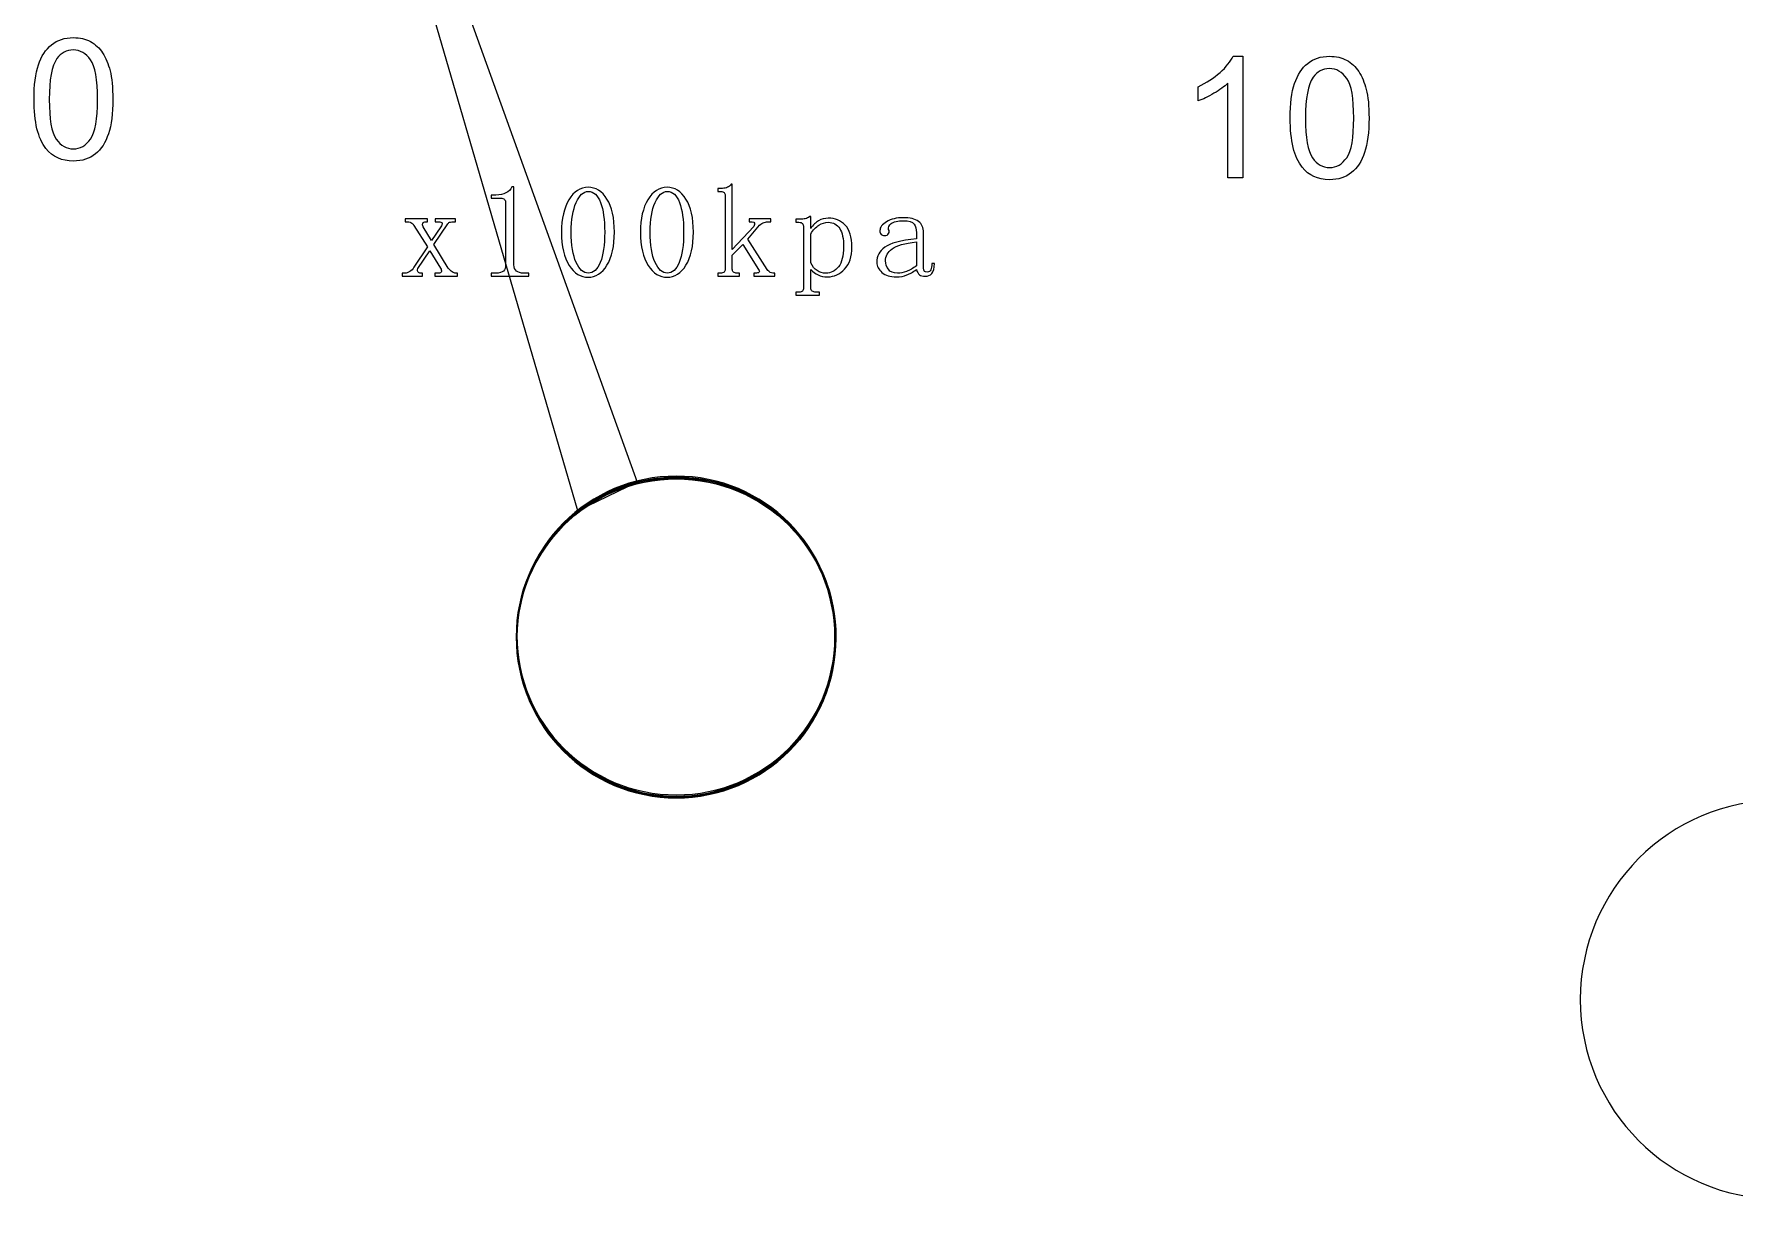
# Model space of a CAD drawing. Header units: millimetres. Extents: x 2768 to 3957, y 940 to 1781.
# Drawn here: x 3005.63 to 3048.24, y 1561.31 to 1590.51 of the extents above; entities that cross this region are included whole.
import ezdxf

# ---------------------------------------------------------------- set-up
doc = ezdxf.new("R2010")
doc.units = ezdxf.units.MM
doc.layers.add('layer 1', color=7, linetype='Continuous')

msp = doc.modelspace()

# ---------------------------------------------------------------- linework, layer by layer
at = {"layer": 'layer 1', "color": 22, "lineweight": 20}
for points in [[(3019.263, 1578.561), (3019.263, 1578.561), (3013.572, 1598.086), (3013.572, 1598.086)], [(3013.883, 1598.347), (3013.883, 1598.347), (3020.744, 1579.275), (3020.744, 1579.275)], [(3020.744, 1579.275), (3020.744, 1579.275), (3019.263, 1578.561), (3019.263, 1578.561)]]:
    msp.add_open_spline(points, degree=3, dxfattribs=at)
at = {"layer": 'layer 1', "color": 7}
for points, knots in [([(3006.067, 1590.242), (3006.213, 1590.36), (3006.396, 1590.42), (3006.616, 1590.42), (3006.616, 1590.42), (3006.779, 1590.42), (3006.921, 1590.387), (3007.044, 1590.321)], [0.1666667, 0.1666667, 0.1666667, 0.1666667, 0.25, 0.25, 0.25, 0.25, 0.3333333, 0.3333333, 0.3333333, 0.3333333]), ([(3007.047, 1589.865), (3006.93, 1590.03), (3006.786, 1590.111), (3006.612, 1590.111), (3006.612, 1590.111), (3006.441, 1590.111), (3006.305, 1590.039), (3006.202, 1589.894)], [0.625, 0.625, 0.625, 0.625, 0.75, 0.75, 0.75, 0.75, 0.875, 0.875, 0.875, 0.875]), ([(3007.047, 1587.879), (3007.163, 1588.044), (3007.222, 1588.375), (3007.222, 1588.871), (3007.222, 1588.871), (3007.222, 1589.37), (3007.163, 1589.701), (3007.047, 1589.865)], [0.375, 0.375, 0.375, 0.375, 0.5, 0.5, 0.5, 0.5, 0.625, 0.625, 0.625, 0.625]), ([(3007.536, 1589.587), (3007.582, 1589.41), (3007.604, 1589.172), (3007.604, 1588.871), (3007.604, 1588.871), (3007.604, 1588.515), (3007.567, 1588.229), (3007.495, 1588.01)], [0.5, 0.5, 0.5, 0.5, 0.5833333, 0.5833333, 0.5833333, 0.5833333, 0.6666667, 0.6666667, 0.6666667, 0.6666667]), ([(3038.535, 1589.398), (3038.419, 1589.562), (3038.274, 1589.644), (3038.101, 1589.644), (3038.101, 1589.644), (3037.929, 1589.644), (3037.793, 1589.571), (3037.691, 1589.426)], [0.625, 0.625, 0.625, 0.625, 0.75, 0.75, 0.75, 0.75, 0.875, 0.875, 0.875, 0.875]), ([(3038.535, 1587.411), (3038.652, 1587.577), (3038.71, 1587.907), (3038.71, 1588.403), (3038.71, 1588.403), (3038.71, 1588.902), (3038.652, 1589.234), (3038.535, 1589.398)], [0.375, 0.375, 0.375, 0.375, 0.5, 0.5, 0.5, 0.5, 0.625, 0.625, 0.625, 0.625]), ([(3039.024, 1589.12), (3039.07, 1588.942), (3039.093, 1588.704), (3039.093, 1588.403), (3039.093, 1588.403), (3039.093, 1588.048), (3039.056, 1587.761), (3038.983, 1587.543)], [0.5, 0.5, 0.5, 0.5, 0.5833333, 0.5833333, 0.5833333, 0.5833333, 0.6666667, 0.6666667, 0.6666667, 0.6666667]), ([(3006.185, 1587.878), (3006.302, 1587.713), (3006.445, 1587.631), (3006.616, 1587.631), (3006.616, 1587.631), (3006.787, 1587.631), (3006.93, 1587.714), (3007.047, 1587.879)], [0.125, 0.125, 0.125, 0.125, 0.25, 0.25, 0.25, 0.25, 0.375, 0.375, 0.375, 0.375]), ([(3007.167, 1587.504), (3007.021, 1587.384), (3006.838, 1587.325), (3006.616, 1587.325), (3006.616, 1587.325), (3006.324, 1587.325), (3006.094, 1587.43), (3005.928, 1587.639)], [0.75, 0.75, 0.75, 0.75, 0.8333333, 0.8333333, 0.8333333, 0.8333333, 0.9166667, 0.9166667, 0.9166667, 0.9166667]), ([(3037.674, 1587.41), (3037.79, 1587.246), (3037.933, 1587.163), (3038.104, 1587.163), (3038.104, 1587.163), (3038.276, 1587.163), (3038.419, 1587.246), (3038.535, 1587.411)], [0.125, 0.125, 0.125, 0.125, 0.25, 0.25, 0.25, 0.25, 0.375, 0.375, 0.375, 0.375]), ([(3038.655, 1587.036), (3038.51, 1586.917), (3038.326, 1586.858), (3038.104, 1586.858), (3038.104, 1586.858), (3037.812, 1586.858), (3037.583, 1586.962), (3037.416, 1587.172)], [0.75, 0.75, 0.75, 0.75, 0.8333333, 0.8333333, 0.8333333, 0.8333333, 0.9166667, 0.9166667, 0.9166667, 0.9166667])]:
    msp.add_open_spline(points, degree=3, knots=knots, dxfattribs=at)
at = {"layer": 'layer 1', "color": 7, "lineweight": 9}
for points, knots in [([(3006.067, 1590.242), (3006.213, 1590.36), (3006.396, 1590.42), (3006.616, 1590.42), (3006.616, 1590.42), (3006.779, 1590.42), (3006.921, 1590.387), (3007.044, 1590.321)], [0.1666667, 0.1666667, 0.1666667, 0.1666667, 0.25, 0.25, 0.25, 0.25, 0.3333333, 0.3333333, 0.3333333, 0.3333333]), ([(3007.047, 1589.865), (3006.93, 1590.03), (3006.786, 1590.111), (3006.612, 1590.111), (3006.612, 1590.111), (3006.441, 1590.111), (3006.305, 1590.039), (3006.202, 1589.894)], [0.625, 0.625, 0.625, 0.625, 0.75, 0.75, 0.75, 0.75, 0.875, 0.875, 0.875, 0.875]), ([(3007.047, 1587.879), (3007.163, 1588.044), (3007.222, 1588.375), (3007.222, 1588.871), (3007.222, 1588.871), (3007.222, 1589.37), (3007.163, 1589.701), (3007.047, 1589.865)], [0.375, 0.375, 0.375, 0.375, 0.5, 0.5, 0.5, 0.5, 0.625, 0.625, 0.625, 0.625]), ([(3007.536, 1589.587), (3007.582, 1589.41), (3007.604, 1589.172), (3007.604, 1588.871), (3007.604, 1588.871), (3007.604, 1588.515), (3007.567, 1588.229), (3007.495, 1588.01)], [0.5, 0.5, 0.5, 0.5, 0.5833333, 0.5833333, 0.5833333, 0.5833333, 0.6666667, 0.6666667, 0.6666667, 0.6666667]), ([(3038.535, 1589.398), (3038.419, 1589.562), (3038.274, 1589.644), (3038.101, 1589.644), (3038.101, 1589.644), (3037.929, 1589.644), (3037.793, 1589.571), (3037.691, 1589.426)], [0.625, 0.625, 0.625, 0.625, 0.75, 0.75, 0.75, 0.75, 0.875, 0.875, 0.875, 0.875]), ([(3038.535, 1587.411), (3038.652, 1587.577), (3038.71, 1587.907), (3038.71, 1588.403), (3038.71, 1588.403), (3038.71, 1588.902), (3038.652, 1589.234), (3038.535, 1589.398)], [0.375, 0.375, 0.375, 0.375, 0.5, 0.5, 0.5, 0.5, 0.625, 0.625, 0.625, 0.625]), ([(3039.024, 1589.12), (3039.07, 1588.942), (3039.093, 1588.704), (3039.093, 1588.403), (3039.093, 1588.403), (3039.093, 1588.048), (3039.056, 1587.761), (3038.983, 1587.543)], [0.5, 0.5, 0.5, 0.5, 0.5833333, 0.5833333, 0.5833333, 0.5833333, 0.6666667, 0.6666667, 0.6666667, 0.6666667]), ([(3006.185, 1587.878), (3006.302, 1587.713), (3006.445, 1587.631), (3006.616, 1587.631), (3006.616, 1587.631), (3006.787, 1587.631), (3006.93, 1587.714), (3007.047, 1587.879)], [0.125, 0.125, 0.125, 0.125, 0.25, 0.25, 0.25, 0.25, 0.375, 0.375, 0.375, 0.375]), ([(3007.167, 1587.504), (3007.021, 1587.384), (3006.838, 1587.325), (3006.616, 1587.325), (3006.616, 1587.325), (3006.324, 1587.325), (3006.094, 1587.43), (3005.928, 1587.639)], [0.75, 0.75, 0.75, 0.75, 0.8333333, 0.8333333, 0.8333333, 0.8333333, 0.9166667, 0.9166667, 0.9166667, 0.9166667]), ([(3037.674, 1587.41), (3037.79, 1587.246), (3037.933, 1587.163), (3038.104, 1587.163), (3038.104, 1587.163), (3038.276, 1587.163), (3038.419, 1587.246), (3038.535, 1587.411)], [0.125, 0.125, 0.125, 0.125, 0.25, 0.25, 0.25, 0.25, 0.375, 0.375, 0.375, 0.375]), ([(3038.655, 1587.036), (3038.51, 1586.917), (3038.326, 1586.858), (3038.104, 1586.858), (3038.104, 1586.858), (3037.812, 1586.858), (3037.583, 1586.962), (3037.416, 1587.172)], [0.75, 0.75, 0.75, 0.75, 0.8333333, 0.8333333, 0.8333333, 0.8333333, 0.9166667, 0.9166667, 0.9166667, 0.9166667]), ([(3017.658, 1586.68), (3017.658, 1586.68), (3017.658, 1584.722), (3017.658, 1584.722), (3017.658, 1584.722), (3017.658, 1584.653), (3017.679, 1584.602), (3017.722, 1584.568), (3017.722, 1584.568), (3017.765, 1584.533), (3017.825, 1584.516), (3017.903, 1584.516), (3017.903, 1584.516), (3017.903, 1584.516), (3018.031, 1584.516), (3018.031, 1584.516), (3018.031, 1584.516), (3018.031, 1584.516), (3018.031, 1584.438), (3018.031, 1584.438), (3018.031, 1584.438), (3018.031, 1584.438), (3017.091, 1584.438), (3017.091, 1584.438), (3017.091, 1584.438), (3017.091, 1584.438), (3017.091, 1584.516), (3017.091, 1584.516), (3017.091, 1584.516), (3017.091, 1584.516), (3017.207, 1584.516), (3017.207, 1584.516), (3017.207, 1584.516), (3017.293, 1584.516), (3017.355, 1584.533), (3017.394, 1584.568), (3017.394, 1584.568), (3017.432, 1584.602), (3017.451, 1584.653), (3017.451, 1584.722), (3017.451, 1584.722), (3017.451, 1584.722), (3017.451, 1586.281), (3017.451, 1586.281), (3017.451, 1586.281), (3017.451, 1586.315), (3017.44, 1586.343), (3017.419, 1586.364), (3017.419, 1586.364), (3017.398, 1586.386), (3017.366, 1586.397), (3017.323, 1586.397), (3017.323, 1586.397), (3017.323, 1586.397), (3017.091, 1586.397), (3017.091, 1586.397), (3017.091, 1586.397), (3017.091, 1586.397), (3017.091, 1586.474), (3017.091, 1586.474), (3017.091, 1586.474), (3017.091, 1586.474), (3017.207, 1586.474), (3017.207, 1586.474), (3017.207, 1586.474), (3017.31, 1586.474), (3017.394, 1586.491), (3017.458, 1586.526), (3017.458, 1586.526), (3017.522, 1586.56), (3017.572, 1586.612), (3017.606, 1586.68), (3017.606, 1586.68), (3017.606, 1586.68), (3017.658, 1586.68), (3017.658, 1586.68)], [0, 0, 0, 0, 0.052632, 0.052632, 0.052632, 0.052632, 0.105263, 0.105263, 0.105263, 0.105263, 0.157895, 0.157895, 0.157895, 0.157895, 0.210526, 0.210526, 0.210526, 0.210526, 0.263158, 0.263158, 0.263158, 0.263158, 0.315789, 0.315789, 0.315789, 0.315789, 0.368421, 0.368421, 0.368421, 0.368421, 0.421053, 0.421053, 0.421053, 0.421053, 0.473684, 0.473684, 0.473684, 0.473684, 0.526316, 0.526316, 0.526316, 0.526316, 0.578947, 0.578947, 0.578947, 0.578947, 0.631579, 0.631579, 0.631579, 0.631579, 0.684211, 0.684211, 0.684211, 0.684211, 0.736842, 0.736842, 0.736842, 0.736842, 0.789474, 0.789474, 0.789474, 0.789474, 0.842105, 0.842105, 0.842105, 0.842105, 0.894737, 0.894737, 0.894737, 0.894737, 0.947368, 0.947368, 0.947368, 0.947368, 1, 1, 1, 1]), ([(3019.521, 1584.412), (3019.332, 1584.412), (3019.173, 1584.511), (3019.044, 1584.709), (3019.044, 1584.709), (3018.915, 1584.907), (3018.851, 1585.185), (3018.851, 1585.547), (3018.851, 1585.547), (3018.851, 1585.881), (3018.913, 1586.152), (3019.038, 1586.358), (3019.038, 1586.358), (3019.162, 1586.564), (3019.323, 1586.668), (3019.521, 1586.668), (3019.521, 1586.668), (3019.709, 1586.668), (3019.867, 1586.569), (3019.991, 1586.371), (3019.991, 1586.371), (3020.116, 1586.173), (3020.178, 1585.899), (3020.178, 1585.547), (3020.178, 1585.547), (3020.178, 1585.194), (3020.116, 1584.917), (3019.991, 1584.715), (3019.991, 1584.715), (3019.867, 1584.514), (3019.709, 1584.412), (3019.521, 1584.412)], [0, 0, 0, 0, 0.125, 0.125, 0.125, 0.125, 0.25, 0.25, 0.25, 0.25, 0.375, 0.375, 0.375, 0.375, 0.5, 0.5, 0.5, 0.5, 0.625, 0.625, 0.625, 0.625, 0.75, 0.75, 0.75, 0.75, 0.875, 0.875, 0.875, 0.875, 1, 1, 1, 1]), ([(3019.521, 1586.564), (3019.4, 1586.564), (3019.299, 1586.472), (3019.218, 1586.287), (3019.218, 1586.287), (3019.136, 1586.102), (3019.095, 1585.856), (3019.095, 1585.547), (3019.095, 1585.547), (3019.095, 1585.22), (3019.136, 1584.967), (3019.218, 1584.786), (3019.218, 1584.786), (3019.299, 1584.606), (3019.4, 1584.516), (3019.521, 1584.516), (3019.521, 1584.516), (3019.649, 1584.516), (3019.751, 1584.606), (3019.824, 1584.786), (3019.824, 1584.786), (3019.897, 1584.967), (3019.933, 1585.22), (3019.933, 1585.547), (3019.933, 1585.547), (3019.933, 1585.856), (3019.898, 1586.102), (3019.83, 1586.287), (3019.83, 1586.287), (3019.761, 1586.472), (3019.658, 1586.564), (3019.521, 1586.564)], [0, 0, 0, 0, 0.125, 0.125, 0.125, 0.125, 0.25, 0.25, 0.25, 0.25, 0.375, 0.375, 0.375, 0.375, 0.5, 0.5, 0.5, 0.5, 0.625, 0.625, 0.625, 0.625, 0.75, 0.75, 0.75, 0.75, 0.875, 0.875, 0.875, 0.875, 1, 1, 1, 1]), ([(3021.5, 1584.412), (3021.311, 1584.412), (3021.152, 1584.511), (3021.023, 1584.709), (3021.023, 1584.709), (3020.894, 1584.907), (3020.83, 1585.185), (3020.83, 1585.547), (3020.83, 1585.547), (3020.83, 1585.881), (3020.892, 1586.152), (3021.017, 1586.358), (3021.017, 1586.358), (3021.141, 1586.564), (3021.302, 1586.668), (3021.5, 1586.668), (3021.5, 1586.668), (3021.688, 1586.668), (3021.846, 1586.569), (3021.97, 1586.371), (3021.97, 1586.371), (3022.095, 1586.173), (3022.157, 1585.899), (3022.157, 1585.547), (3022.157, 1585.547), (3022.157, 1585.194), (3022.095, 1584.917), (3021.97, 1584.715), (3021.97, 1584.715), (3021.846, 1584.514), (3021.688, 1584.412), (3021.5, 1584.412)], [0, 0, 0, 0, 0.125, 0.125, 0.125, 0.125, 0.25, 0.25, 0.25, 0.25, 0.375, 0.375, 0.375, 0.375, 0.5, 0.5, 0.5, 0.5, 0.625, 0.625, 0.625, 0.625, 0.75, 0.75, 0.75, 0.75, 0.875, 0.875, 0.875, 0.875, 1, 1, 1, 1]), ([(3021.5, 1586.564), (3021.379, 1586.564), (3021.278, 1586.472), (3021.197, 1586.287), (3021.197, 1586.287), (3021.115, 1586.102), (3021.074, 1585.856), (3021.074, 1585.547), (3021.074, 1585.547), (3021.074, 1585.22), (3021.115, 1584.967), (3021.197, 1584.786), (3021.197, 1584.786), (3021.278, 1584.606), (3021.379, 1584.516), (3021.5, 1584.516), (3021.5, 1584.516), (3021.629, 1584.516), (3021.73, 1584.606), (3021.803, 1584.786), (3021.803, 1584.786), (3021.876, 1584.967), (3021.912, 1585.22), (3021.912, 1585.547), (3021.912, 1585.547), (3021.912, 1585.856), (3021.878, 1586.102), (3021.809, 1586.287), (3021.809, 1586.287), (3021.74, 1586.472), (3021.637, 1586.564), (3021.5, 1586.564)], [0, 0, 0, 0, 0.125, 0.125, 0.125, 0.125, 0.25, 0.25, 0.25, 0.25, 0.375, 0.375, 0.375, 0.375, 0.5, 0.5, 0.5, 0.5, 0.625, 0.625, 0.625, 0.625, 0.75, 0.75, 0.75, 0.75, 0.875, 0.875, 0.875, 0.875, 1, 1, 1, 1]), ([(3023.52, 1585.364), (3023.52, 1585.364), (3024.007, 1584.606), (3024.007, 1584.606), (3024.007, 1584.606), (3024.033, 1584.571), (3024.056, 1584.548), (3024.078, 1584.535), (3024.078, 1584.535), (3024.099, 1584.522), (3024.123, 1584.516), (3024.149, 1584.516), (3024.149, 1584.516), (3024.149, 1584.516), (3024.2, 1584.516), (3024.2, 1584.516), (3024.2, 1584.516), (3024.2, 1584.516), (3024.2, 1584.438), (3024.2, 1584.438), (3024.2, 1584.438), (3024.2, 1584.438), (3023.673, 1584.438), (3023.673, 1584.438), (3023.673, 1584.438), (3023.673, 1584.438), (3023.673, 1584.516), (3023.673, 1584.516), (3023.673, 1584.516), (3023.673, 1584.516), (3023.711, 1584.516), (3023.711, 1584.516), (3023.711, 1584.516), (3023.754, 1584.516), (3023.784, 1584.522), (3023.801, 1584.535), (3023.801, 1584.535), (3023.818, 1584.548), (3023.814, 1584.571), (3023.788, 1584.605), (3023.788, 1584.605), (3023.788, 1584.605), (3023.399, 1585.235), (3023.399, 1585.235), (3023.399, 1585.235), (3023.399, 1585.235), (3023.131, 1584.967), (3023.131, 1584.967), (3023.131, 1584.967), (3023.131, 1584.967), (3023.131, 1584.619), (3023.131, 1584.619), (3023.131, 1584.619), (3023.131, 1584.585), (3023.142, 1584.559), (3023.163, 1584.542), (3023.163, 1584.542), (3023.185, 1584.525), (3023.212, 1584.516), (3023.247, 1584.516), (3023.247, 1584.516), (3023.247, 1584.516), (3023.311, 1584.516), (3023.311, 1584.516), (3023.311, 1584.516), (3023.311, 1584.516), (3023.311, 1584.438), (3023.311, 1584.438), (3023.311, 1584.438), (3023.311, 1584.438), (3022.77, 1584.438), (3022.77, 1584.438), (3022.77, 1584.438), (3022.77, 1584.438), (3022.77, 1584.516), (3022.77, 1584.516), (3022.77, 1584.516), (3022.77, 1584.516), (3022.835, 1584.516), (3022.835, 1584.516), (3022.835, 1584.516), (3022.878, 1584.516), (3022.908, 1584.525), (3022.925, 1584.542), (3022.925, 1584.542), (3022.942, 1584.559), (3022.951, 1584.585), (3022.951, 1584.619), (3022.951, 1584.619), (3022.951, 1584.619), (3022.951, 1586.461), (3022.951, 1586.461), (3022.951, 1586.461), (3022.951, 1586.496), (3022.942, 1586.521), (3022.927, 1586.538), (3022.927, 1586.538), (3022.911, 1586.555), (3022.883, 1586.564), (3022.842, 1586.564), (3022.842, 1586.564), (3022.842, 1586.564), (3022.77, 1586.564), (3022.77, 1586.564), (3022.77, 1586.564), (3022.77, 1586.564), (3022.77, 1586.642), (3022.77, 1586.642), (3022.77, 1586.642), (3022.77, 1586.642), (3022.883, 1586.642), (3022.883, 1586.642), (3022.883, 1586.642), (3022.932, 1586.642), (3022.975, 1586.651), (3023.013, 1586.668), (3023.013, 1586.668), (3023.05, 1586.685), (3023.082, 1586.71), (3023.106, 1586.745), (3023.106, 1586.745), (3023.106, 1586.745), (3023.131, 1586.745), (3023.131, 1586.745), (3023.131, 1586.745), (3023.131, 1586.745), (3023.131, 1585.108), (3023.131, 1585.108), (3023.131, 1585.108), (3023.131, 1585.108), (3023.672, 1585.688), (3023.672, 1585.688), (3023.672, 1585.688), (3023.69, 1585.723), (3023.696, 1585.751), (3023.691, 1585.772), (3023.691, 1585.772), (3023.687, 1585.793), (3023.668, 1585.804), (3023.634, 1585.804), (3023.634, 1585.804), (3023.634, 1585.804), (3023.556, 1585.804), (3023.556, 1585.804), (3023.556, 1585.804), (3023.556, 1585.804), (3023.556, 1585.881), (3023.556, 1585.881), (3023.556, 1585.881), (3023.556, 1585.881), (3024.098, 1585.881), (3024.098, 1585.881), (3024.098, 1585.881), (3024.098, 1585.881), (3024.098, 1585.804), (3024.098, 1585.804), (3024.098, 1585.804), (3024.098, 1585.804), (3024.031, 1585.804), (3024.031, 1585.804), (3024.031, 1585.804), (3024.005, 1585.804), (3023.971, 1585.798), (3023.932, 1585.786), (3023.932, 1585.786), (3023.891, 1585.775), (3023.854, 1585.753), (3023.818, 1585.722), (3023.818, 1585.722), (3023.818, 1585.722), (3023.52, 1585.364), (3023.52, 1585.364)], [0, 0, 0, 0, 0.023256, 0.023256, 0.023256, 0.023256, 0.046512, 0.046512, 0.046512, 0.046512, 0.069767, 0.069767, 0.069767, 0.069767, 0.093023, 0.093023, 0.093023, 0.093023, 0.116279, 0.116279, 0.116279, 0.116279, 0.139535, 0.139535, 0.139535, 0.139535, 0.162791, 0.162791, 0.162791, 0.162791, 0.186047, 0.186047, 0.186047, 0.186047, 0.209302, 0.209302, 0.209302, 0.209302, 0.232558, 0.232558, 0.232558, 0.232558, 0.255814, 0.255814, 0.255814, 0.255814, 0.27907, 0.27907, 0.27907, 0.27907, 0.302326, 0.302326, 0.302326, 0.302326, 0.325581, 0.325581, 0.325581, 0.325581, 0.348837, 0.348837, 0.348837, 0.348837, 0.372093, 0.372093, 0.372093, 0.372093, 0.395349, 0.395349, 0.395349, 0.395349, 0.418605, 0.418605, 0.418605, 0.418605, 0.44186, 0.44186, 0.44186, 0.44186, 0.465116, 0.465116, 0.465116, 0.465116, 0.488372, 0.488372, 0.488372, 0.488372, 0.511628, 0.511628, 0.511628, 0.511628, 0.534884, 0.534884, 0.534884, 0.534884, 0.55814, 0.55814, 0.55814, 0.55814, 0.581395, 0.581395, 0.581395, 0.581395, 0.604651, 0.604651, 0.604651, 0.604651, 0.627907, 0.627907, 0.627907, 0.627907, 0.651163, 0.651163, 0.651163, 0.651163, 0.674419, 0.674419, 0.674419, 0.674419, 0.697674, 0.697674, 0.697674, 0.697674, 0.72093, 0.72093, 0.72093, 0.72093, 0.744186, 0.744186, 0.744186, 0.744186, 0.767442, 0.767442, 0.767442, 0.767442, 0.790698, 0.790698, 0.790698, 0.790698, 0.813953, 0.813953, 0.813953, 0.813953, 0.837209, 0.837209, 0.837209, 0.837209, 0.860465, 0.860465, 0.860465, 0.860465, 0.883721, 0.883721, 0.883721, 0.883721, 0.906977, 0.906977, 0.906977, 0.906977, 0.930233, 0.930233, 0.930233, 0.930233, 0.953488, 0.953488, 0.953488, 0.953488, 0.976744, 0.976744, 0.976744, 0.976744, 1, 1, 1, 1]), ([(3015.595, 1585.333), (3015.595, 1585.333), (3015.824, 1585.675), (3015.824, 1585.675), (3015.824, 1585.675), (3015.851, 1585.709), (3015.862, 1585.74), (3015.857, 1585.765), (3015.857, 1585.765), (3015.853, 1585.791), (3015.82, 1585.804), (3015.76, 1585.804), (3015.76, 1585.804), (3015.76, 1585.804), (3015.682, 1585.804), (3015.682, 1585.804), (3015.682, 1585.804), (3015.682, 1585.804), (3015.682, 1585.881), (3015.682, 1585.881), (3015.682, 1585.881), (3015.682, 1585.881), (3016.194, 1585.881), (3016.194, 1585.881), (3016.194, 1585.881), (3016.194, 1585.881), (3016.194, 1585.804), (3016.194, 1585.804), (3016.194, 1585.804), (3016.194, 1585.804), (3016.129, 1585.804), (3016.129, 1585.804), (3016.129, 1585.804), (3016.112, 1585.804), (3016.09, 1585.802), (3016.065, 1585.797), (3016.065, 1585.797), (3016.039, 1585.793), (3016.018, 1585.778), (3016, 1585.752), (3016, 1585.752), (3016, 1585.752), (3015.654, 1585.236), (3015.654, 1585.236), (3015.654, 1585.236), (3015.654, 1585.236), (3016.013, 1584.644), (3016.013, 1584.644), (3016.013, 1584.644), (3016.039, 1584.602), (3016.072, 1584.57), (3016.11, 1584.548), (3016.11, 1584.548), (3016.149, 1584.527), (3016.177, 1584.516), (3016.194, 1584.516), (3016.194, 1584.516), (3016.194, 1584.516), (3016.245, 1584.516), (3016.245, 1584.516), (3016.245, 1584.516), (3016.245, 1584.516), (3016.245, 1584.438), (3016.245, 1584.438), (3016.245, 1584.438), (3016.245, 1584.438), (3015.678, 1584.438), (3015.678, 1584.438), (3015.678, 1584.438), (3015.678, 1584.438), (3015.678, 1584.516), (3015.678, 1584.516), (3015.678, 1584.516), (3015.678, 1584.516), (3015.756, 1584.516), (3015.756, 1584.516), (3015.756, 1584.516), (3015.808, 1584.516), (3015.835, 1584.528), (3015.84, 1584.554), (3015.84, 1584.554), (3015.844, 1584.58), (3015.837, 1584.61), (3015.82, 1584.644), (3015.82, 1584.644), (3015.82, 1584.644), (3015.548, 1585.079), (3015.548, 1585.079), (3015.548, 1585.079), (3015.548, 1585.079), (3015.249, 1584.632), (3015.249, 1584.632), (3015.249, 1584.632), (3015.24, 1584.589), (3015.242, 1584.559), (3015.255, 1584.542), (3015.255, 1584.542), (3015.268, 1584.525), (3015.291, 1584.516), (3015.325, 1584.516), (3015.325, 1584.516), (3015.325, 1584.516), (3015.365, 1584.516), (3015.365, 1584.516), (3015.365, 1584.516), (3015.365, 1584.516), (3015.365, 1584.438), (3015.365, 1584.438), (3015.365, 1584.438), (3015.365, 1584.438), (3014.854, 1584.438), (3014.854, 1584.438), (3014.854, 1584.438), (3014.854, 1584.438), (3014.854, 1584.516), (3014.854, 1584.516), (3014.854, 1584.516), (3014.854, 1584.516), (3014.931, 1584.516), (3014.931, 1584.516), (3014.931, 1584.516), (3014.965, 1584.516), (3015.004, 1584.528), (3015.047, 1584.554), (3015.047, 1584.554), (3015.09, 1584.58), (3015.124, 1584.619), (3015.15, 1584.67), (3015.15, 1584.67), (3015.15, 1584.67), (3015.488, 1585.174), (3015.488, 1585.174), (3015.488, 1585.174), (3015.488, 1585.174), (3015.15, 1585.714), (3015.15, 1585.714), (3015.15, 1585.714), (3015.141, 1585.731), (3015.124, 1585.75), (3015.098, 1585.772), (3015.098, 1585.772), (3015.073, 1585.793), (3015.038, 1585.804), (3014.995, 1585.804), (3014.995, 1585.804), (3014.995, 1585.804), (3014.931, 1585.804), (3014.931, 1585.804), (3014.931, 1585.804), (3014.931, 1585.804), (3014.931, 1585.881), (3014.931, 1585.881), (3014.931, 1585.881), (3014.931, 1585.881), (3015.49, 1585.881), (3015.49, 1585.881), (3015.49, 1585.881), (3015.49, 1585.881), (3015.49, 1585.804), (3015.49, 1585.804), (3015.49, 1585.804), (3015.49, 1585.804), (3015.451, 1585.804), (3015.451, 1585.804), (3015.451, 1585.804), (3015.409, 1585.804), (3015.383, 1585.791), (3015.374, 1585.765), (3015.374, 1585.765), (3015.365, 1585.74), (3015.369, 1585.709), (3015.387, 1585.675), (3015.387, 1585.675), (3015.387, 1585.675), (3015.595, 1585.333), (3015.595, 1585.333)], [0, 0, 0, 0, 0.022727, 0.022727, 0.022727, 0.022727, 0.045455, 0.045455, 0.045455, 0.045455, 0.068182, 0.068182, 0.068182, 0.068182, 0.090909, 0.090909, 0.090909, 0.090909, 0.113636, 0.113636, 0.113636, 0.113636, 0.136364, 0.136364, 0.136364, 0.136364, 0.159091, 0.159091, 0.159091, 0.159091, 0.181818, 0.181818, 0.181818, 0.181818, 0.204545, 0.204545, 0.204545, 0.204545, 0.227273, 0.227273, 0.227273, 0.227273, 0.25, 0.25, 0.25, 0.25, 0.272727, 0.272727, 0.272727, 0.272727, 0.295455, 0.295455, 0.295455, 0.295455, 0.318182, 0.318182, 0.318182, 0.318182, 0.340909, 0.340909, 0.340909, 0.340909, 0.363636, 0.363636, 0.363636, 0.363636, 0.386364, 0.386364, 0.386364, 0.386364, 0.409091, 0.409091, 0.409091, 0.409091, 0.431818, 0.431818, 0.431818, 0.431818, 0.454545, 0.454545, 0.454545, 0.454545, 0.477273, 0.477273, 0.477273, 0.477273, 0.5, 0.5, 0.5, 0.5, 0.522727, 0.522727, 0.522727, 0.522727, 0.545455, 0.545455, 0.545455, 0.545455, 0.568182, 0.568182, 0.568182, 0.568182, 0.590909, 0.590909, 0.590909, 0.590909, 0.613636, 0.613636, 0.613636, 0.613636, 0.636364, 0.636364, 0.636364, 0.636364, 0.659091, 0.659091, 0.659091, 0.659091, 0.681818, 0.681818, 0.681818, 0.681818, 0.704545, 0.704545, 0.704545, 0.704545, 0.727273, 0.727273, 0.727273, 0.727273, 0.75, 0.75, 0.75, 0.75, 0.772727, 0.772727, 0.772727, 0.772727, 0.795455, 0.795455, 0.795455, 0.795455, 0.818182, 0.818182, 0.818182, 0.818182, 0.840909, 0.840909, 0.840909, 0.840909, 0.863636, 0.863636, 0.863636, 0.863636, 0.886364, 0.886364, 0.886364, 0.886364, 0.909091, 0.909091, 0.909091, 0.909091, 0.931818, 0.931818, 0.931818, 0.931818, 0.954545, 0.954545, 0.954545, 0.954545, 0.977273, 0.977273, 0.977273, 0.977273, 1, 1, 1, 1]), ([(3025.226, 1584.039), (3025.226, 1584.039), (3025.316, 1584.039), (3025.316, 1584.039), (3025.316, 1584.039), (3025.316, 1584.039), (3025.316, 1583.962), (3025.316, 1583.962), (3025.316, 1583.962), (3025.316, 1583.962), (3024.724, 1583.962), (3024.724, 1583.962), (3024.724, 1583.962), (3024.724, 1583.962), (3024.724, 1584.039), (3024.724, 1584.039), (3024.724, 1584.039), (3024.724, 1584.039), (3024.801, 1584.039), (3024.801, 1584.039), (3024.801, 1584.039), (3024.844, 1584.039), (3024.874, 1584.048), (3024.891, 1584.065), (3024.891, 1584.065), (3024.908, 1584.082), (3024.917, 1584.112), (3024.917, 1584.155), (3024.917, 1584.155), (3024.917, 1584.155), (3024.917, 1585.675), (3024.917, 1585.675), (3024.917, 1585.675), (3024.917, 1585.709), (3024.908, 1585.737), (3024.891, 1585.758), (3024.891, 1585.758), (3024.874, 1585.78), (3024.844, 1585.791), (3024.801, 1585.791), (3024.801, 1585.791), (3024.801, 1585.791), (3024.724, 1585.791), (3024.724, 1585.791), (3024.724, 1585.791), (3024.724, 1585.791), (3024.724, 1585.868), (3024.724, 1585.868), (3024.724, 1585.868), (3024.724, 1585.868), (3024.84, 1585.868), (3024.84, 1585.868), (3024.84, 1585.868), (3024.883, 1585.868), (3024.923, 1585.873), (3024.962, 1585.881), (3024.962, 1585.881), (3025.001, 1585.89), (3025.038, 1585.907), (3025.072, 1585.933), (3025.072, 1585.933), (3025.072, 1585.933), (3025.098, 1585.933), (3025.098, 1585.933), (3025.098, 1585.933), (3025.098, 1585.933), (3025.098, 1585.636), (3025.098, 1585.636), (3025.098, 1585.636), (3025.157, 1585.722), (3025.224, 1585.787), (3025.297, 1585.83), (3025.297, 1585.83), (3025.37, 1585.873), (3025.45, 1585.894), (3025.536, 1585.894), (3025.536, 1585.894), (3025.707, 1585.894), (3025.849, 1585.836), (3025.961, 1585.72), (3025.961, 1585.72), (3026.072, 1585.604), (3026.128, 1585.422), (3026.128, 1585.172), (3026.128, 1585.172), (3026.128, 1584.932), (3026.068, 1584.747), (3025.948, 1584.619), (3025.948, 1584.619), (3025.828, 1584.489), (3025.686, 1584.425), (3025.523, 1584.425), (3025.523, 1584.425), (3025.429, 1584.425), (3025.349, 1584.44), (3025.284, 1584.47), (3025.284, 1584.47), (3025.22, 1584.5), (3025.157, 1584.546), (3025.098, 1584.605), (3025.098, 1584.605), (3025.098, 1584.605), (3025.098, 1584.155), (3025.098, 1584.155), (3025.098, 1584.155), (3025.098, 1584.112), (3025.11, 1584.082), (3025.136, 1584.065), (3025.136, 1584.065), (3025.162, 1584.048), (3025.192, 1584.039), (3025.226, 1584.039)], [0, 0, 0, 0, 0.035714, 0.035714, 0.035714, 0.035714, 0.071429, 0.071429, 0.071429, 0.071429, 0.107143, 0.107143, 0.107143, 0.107143, 0.142857, 0.142857, 0.142857, 0.142857, 0.178571, 0.178571, 0.178571, 0.178571, 0.214286, 0.214286, 0.214286, 0.214286, 0.25, 0.25, 0.25, 0.25, 0.285714, 0.285714, 0.285714, 0.285714, 0.321429, 0.321429, 0.321429, 0.321429, 0.357143, 0.357143, 0.357143, 0.357143, 0.392857, 0.392857, 0.392857, 0.392857, 0.428571, 0.428571, 0.428571, 0.428571, 0.464286, 0.464286, 0.464286, 0.464286, 0.5, 0.5, 0.5, 0.5, 0.535714, 0.535714, 0.535714, 0.535714, 0.571429, 0.571429, 0.571429, 0.571429, 0.607143, 0.607143, 0.607143, 0.607143, 0.642857, 0.642857, 0.642857, 0.642857, 0.678571, 0.678571, 0.678571, 0.678571, 0.714286, 0.714286, 0.714286, 0.714286, 0.75, 0.75, 0.75, 0.75, 0.785714, 0.785714, 0.785714, 0.785714, 0.821429, 0.821429, 0.821429, 0.821429, 0.857143, 0.857143, 0.857143, 0.857143, 0.892857, 0.892857, 0.892857, 0.892857, 0.928571, 0.928571, 0.928571, 0.928571, 0.964286, 0.964286, 0.964286, 0.964286, 1, 1, 1, 1]), ([(3025.098, 1584.773), (3025.14, 1584.687), (3025.194, 1584.622), (3025.259, 1584.58), (3025.259, 1584.58), (3025.323, 1584.537), (3025.398, 1584.515), (3025.484, 1584.515), (3025.484, 1584.515), (3025.604, 1584.515), (3025.707, 1584.569), (3025.794, 1584.676), (3025.794, 1584.676), (3025.879, 1584.784), (3025.922, 1584.949), (3025.922, 1585.172), (3025.922, 1585.172), (3025.922, 1585.378), (3025.89, 1585.533), (3025.825, 1585.636), (3025.825, 1585.636), (3025.761, 1585.739), (3025.664, 1585.791), (3025.536, 1585.791), (3025.536, 1585.791), (3025.458, 1585.791), (3025.381, 1585.767), (3025.304, 1585.72), (3025.304, 1585.72), (3025.226, 1585.673), (3025.157, 1585.597), (3025.098, 1585.494), (3025.098, 1585.494), (3025.098, 1585.494), (3025.098, 1584.773), (3025.098, 1584.773)], [0, 0, 0, 0, 0.111111, 0.111111, 0.111111, 0.111111, 0.222222, 0.222222, 0.222222, 0.222222, 0.333333, 0.333333, 0.333333, 0.333333, 0.444444, 0.444444, 0.444444, 0.444444, 0.555556, 0.555556, 0.555556, 0.555556, 0.666667, 0.666667, 0.666667, 0.666667, 0.777778, 0.777778, 0.777778, 0.777778, 0.888889, 0.888889, 0.888889, 0.888889, 1, 1, 1, 1]), ([(3027.244, 1584.425), (3027.089, 1584.425), (3026.97, 1584.461), (3026.883, 1584.535), (3026.883, 1584.535), (3026.797, 1584.608), (3026.755, 1584.692), (3026.755, 1584.786), (3026.755, 1584.786), (3026.755, 1584.941), (3026.821, 1585.067), (3026.954, 1585.166), (3026.954, 1585.166), (3027.088, 1585.265), (3027.352, 1585.336), (3027.747, 1585.379), (3027.747, 1585.379), (3027.747, 1585.379), (3027.747, 1585.533), (3027.747, 1585.533), (3027.747, 1585.533), (3027.747, 1585.619), (3027.728, 1585.69), (3027.689, 1585.746), (3027.689, 1585.746), (3027.65, 1585.802), (3027.562, 1585.83), (3027.425, 1585.83), (3027.425, 1585.83), (3027.278, 1585.83), (3027.176, 1585.806), (3027.115, 1585.759), (3027.115, 1585.759), (3027.055, 1585.712), (3027.034, 1585.663), (3027.051, 1585.611), (3027.051, 1585.611), (3027.068, 1585.577), (3027.068, 1585.542), (3027.051, 1585.508), (3027.051, 1585.508), (3027.034, 1585.474), (3026.999, 1585.457), (3026.948, 1585.457), (3026.948, 1585.457), (3026.913, 1585.457), (3026.886, 1585.467), (3026.864, 1585.489), (3026.864, 1585.489), (3026.843, 1585.51), (3026.832, 1585.542), (3026.832, 1585.585), (3026.832, 1585.585), (3026.832, 1585.663), (3026.888, 1585.736), (3027, 1585.804), (3027, 1585.804), (3027.111, 1585.873), (3027.249, 1585.907), (3027.412, 1585.907), (3027.412, 1585.907), (3027.584, 1585.907), (3027.712, 1585.875), (3027.799, 1585.811), (3027.799, 1585.811), (3027.884, 1585.746), (3027.927, 1585.654), (3027.927, 1585.533), (3027.927, 1585.533), (3027.927, 1585.533), (3027.927, 1584.684), (3027.927, 1584.684), (3027.927, 1584.684), (3027.927, 1584.615), (3027.934, 1584.574), (3027.946, 1584.561), (3027.946, 1584.561), (3027.96, 1584.548), (3027.983, 1584.542), (3028.017, 1584.542), (3028.017, 1584.542), (3028.06, 1584.542), (3028.09, 1584.561), (3028.107, 1584.599), (3028.107, 1584.599), (3028.125, 1584.638), (3028.133, 1584.692), (3028.133, 1584.76), (3028.133, 1584.76), (3028.133, 1584.76), (3028.198, 1584.76), (3028.198, 1584.76), (3028.198, 1584.76), (3028.198, 1584.64), (3028.176, 1584.557), (3028.133, 1584.509), (3028.133, 1584.509), (3028.09, 1584.462), (3028.034, 1584.438), (3027.966, 1584.438), (3027.966, 1584.438), (3027.906, 1584.438), (3027.858, 1584.451), (3027.824, 1584.477), (3027.824, 1584.477), (3027.79, 1584.503), (3027.764, 1584.546), (3027.747, 1584.605), (3027.747, 1584.605), (3027.661, 1584.546), (3027.581, 1584.5), (3027.508, 1584.47), (3027.508, 1584.47), (3027.435, 1584.44), (3027.347, 1584.425), (3027.244, 1584.425)], [0, 0, 0, 0, 0.034483, 0.034483, 0.034483, 0.034483, 0.068966, 0.068966, 0.068966, 0.068966, 0.103448, 0.103448, 0.103448, 0.103448, 0.137931, 0.137931, 0.137931, 0.137931, 0.172414, 0.172414, 0.172414, 0.172414, 0.206897, 0.206897, 0.206897, 0.206897, 0.241379, 0.241379, 0.241379, 0.241379, 0.275862, 0.275862, 0.275862, 0.275862, 0.310345, 0.310345, 0.310345, 0.310345, 0.344828, 0.344828, 0.344828, 0.344828, 0.37931, 0.37931, 0.37931, 0.37931, 0.413793, 0.413793, 0.413793, 0.413793, 0.448276, 0.448276, 0.448276, 0.448276, 0.482759, 0.482759, 0.482759, 0.482759, 0.517241, 0.517241, 0.517241, 0.517241, 0.551724, 0.551724, 0.551724, 0.551724, 0.586207, 0.586207, 0.586207, 0.586207, 0.62069, 0.62069, 0.62069, 0.62069, 0.655172, 0.655172, 0.655172, 0.655172, 0.689655, 0.689655, 0.689655, 0.689655, 0.724138, 0.724138, 0.724138, 0.724138, 0.758621, 0.758621, 0.758621, 0.758621, 0.793103, 0.793103, 0.793103, 0.793103, 0.827586, 0.827586, 0.827586, 0.827586, 0.862069, 0.862069, 0.862069, 0.862069, 0.896552, 0.896552, 0.896552, 0.896552, 0.931034, 0.931034, 0.931034, 0.931034, 0.965517, 0.965517, 0.965517, 0.965517, 1, 1, 1, 1]), ([(3026.973, 1584.825), (3026.973, 1584.747), (3026.997, 1584.676), (3027.044, 1584.612), (3027.044, 1584.612), (3027.092, 1584.548), (3027.167, 1584.515), (3027.27, 1584.515), (3027.27, 1584.515), (3027.347, 1584.515), (3027.425, 1584.53), (3027.502, 1584.56), (3027.502, 1584.56), (3027.579, 1584.591), (3027.661, 1584.636), (3027.747, 1584.696), (3027.747, 1584.696), (3027.747, 1584.696), (3027.747, 1585.301), (3027.747, 1585.301), (3027.747, 1585.301), (3027.454, 1585.267), (3027.253, 1585.209), (3027.141, 1585.128), (3027.141, 1585.128), (3027.029, 1585.046), (3026.973, 1584.945), (3026.973, 1584.825)], [0, 0, 0, 0, 0.142857, 0.142857, 0.142857, 0.142857, 0.285714, 0.285714, 0.285714, 0.285714, 0.428571, 0.428571, 0.428571, 0.428571, 0.571429, 0.571429, 0.571429, 0.571429, 0.714286, 0.714286, 0.714286, 0.714286, 0.857143, 0.857143, 0.857143, 0.857143, 1, 1, 1, 1]), ([(3025.704, 1575.397), (3025.704, 1577.604), (3023.916, 1579.393), (3021.709, 1579.393), (3021.709, 1579.393), (3019.502, 1579.393), (3017.714, 1577.604), (3017.714, 1575.398), (3017.714, 1575.398), (3017.714, 1573.191), (3019.502, 1571.402), (3021.709, 1571.402)], [0, 0, 0, 0, 0.25, 0.25, 0.25, 0.25, 0.5, 0.5, 0.5, 0.5, 0.75, 0.75, 0.75, 0.75]), ([(3025.724, 1575.398), (3025.724, 1577.604), (3023.936, 1579.393), (3021.729, 1579.393), (3021.729, 1579.393), (3019.523, 1579.393), (3017.734, 1577.604), (3017.734, 1575.398)], [0, 0, 0, 0, 0.25, 0.25, 0.25, 0.25, 0.5, 0.5, 0.5, 0.5])]:
    msp.add_open_spline(points, degree=3, knots=knots, dxfattribs=at)
at = {"layer": 'layer 1', "color": 7}
for points in [[(3005.739, 1589.736), (3005.812, 1589.955), (3005.922, 1590.123), (3006.067, 1590.242)], [(3007.044, 1590.321), (3007.167, 1590.256), (3007.268, 1590.161), (3007.348, 1590.038)], [(3007.348, 1590.038), (3007.428, 1589.915), (3007.491, 1589.764), (3007.536, 1589.587)], [(3035.358, 1589.546), (3035.513, 1589.686), (3035.624, 1589.821), (3035.689, 1589.952)], [(3035.689, 1589.952), (3035.689, 1589.952), (3035.928, 1589.952), (3035.928, 1589.952)], [(3035.928, 1589.952), (3035.928, 1589.952), (3035.928, 1586.909), (3035.928, 1586.909)], [(3005.628, 1588.871), (3005.628, 1589.229), (3005.665, 1589.518), (3005.739, 1589.736)], [(3006.202, 1589.894), (3006.075, 1589.71), (3006.01, 1589.368), (3006.01, 1588.871)], [(3034.812, 1589.191), (3035.02, 1589.289), (3035.202, 1589.407), (3035.358, 1589.546)], [(3037.227, 1589.268), (3037.3, 1589.487), (3037.411, 1589.656), (3037.556, 1589.774)], [(3038.836, 1589.57), (3038.916, 1589.447), (3038.979, 1589.297), (3039.024, 1589.12)], [(3034.812, 1588.832), (3034.812, 1588.832), (3034.812, 1589.191), (3034.812, 1589.191)], [(3035.556, 1589.28), (3035.467, 1589.194), (3035.349, 1589.109), (3035.204, 1589.024)], [(3035.556, 1586.909), (3035.556, 1586.909), (3035.556, 1589.28), (3035.556, 1589.28)], [(3037.116, 1588.403), (3037.116, 1588.762), (3037.153, 1589.05), (3037.227, 1589.268)], [(3037.691, 1589.426), (3037.563, 1589.242), (3037.499, 1588.901), (3037.499, 1588.403)], [(3005.928, 1587.639), (3005.728, 1587.891), (3005.628, 1588.302), (3005.628, 1588.871)], [(3006.01, 1588.871), (3006.01, 1588.374), (3006.069, 1588.043), (3006.185, 1587.878)], [(3035.204, 1589.024), (3035.058, 1588.938), (3034.927, 1588.874), (3034.812, 1588.832)], [(3037.416, 1587.172), (3037.217, 1587.423), (3037.116, 1587.835), (3037.116, 1588.403)], [(3037.499, 1588.403), (3037.499, 1587.906), (3037.557, 1587.575), (3037.674, 1587.41)], [(3007.495, 1588.01), (3007.421, 1587.792), (3007.312, 1587.623), (3007.167, 1587.504)], [(3038.983, 1587.543), (3038.91, 1587.324), (3038.8, 1587.155), (3038.655, 1587.036)], [(3035.928, 1586.909), (3035.928, 1586.909), (3035.556, 1586.909), (3035.556, 1586.909)]]:
    msp.add_open_spline(points, degree=3, dxfattribs=at)
at = {"layer": 'layer 1', "color": 7, "lineweight": 9}
for points in [[(3005.739, 1589.736), (3005.812, 1589.955), (3005.922, 1590.123), (3006.067, 1590.242)], [(3007.044, 1590.321), (3007.167, 1590.256), (3007.268, 1590.161), (3007.348, 1590.038)], [(3007.348, 1590.038), (3007.428, 1589.915), (3007.491, 1589.764), (3007.536, 1589.587)], [(3035.358, 1589.546), (3035.513, 1589.686), (3035.624, 1589.821), (3035.689, 1589.952)], [(3035.689, 1589.952), (3035.689, 1589.952), (3035.928, 1589.952), (3035.928, 1589.952)], [(3035.928, 1589.952), (3035.928, 1589.952), (3035.928, 1586.909), (3035.928, 1586.909)], [(3005.628, 1588.871), (3005.628, 1589.229), (3005.665, 1589.518), (3005.739, 1589.736)], [(3006.202, 1589.894), (3006.075, 1589.71), (3006.01, 1589.368), (3006.01, 1588.871)], [(3034.812, 1589.191), (3035.02, 1589.289), (3035.202, 1589.407), (3035.358, 1589.546)], [(3037.227, 1589.268), (3037.3, 1589.487), (3037.411, 1589.656), (3037.556, 1589.774)], [(3038.836, 1589.57), (3038.916, 1589.447), (3038.979, 1589.297), (3039.024, 1589.12)], [(3034.812, 1588.832), (3034.812, 1588.832), (3034.812, 1589.191), (3034.812, 1589.191)], [(3035.556, 1589.28), (3035.467, 1589.194), (3035.349, 1589.109), (3035.204, 1589.024)], [(3035.556, 1586.909), (3035.556, 1586.909), (3035.556, 1589.28), (3035.556, 1589.28)], [(3037.116, 1588.403), (3037.116, 1588.762), (3037.153, 1589.05), (3037.227, 1589.268)], [(3037.691, 1589.426), (3037.563, 1589.242), (3037.499, 1588.901), (3037.499, 1588.403)], [(3005.928, 1587.639), (3005.728, 1587.891), (3005.628, 1588.302), (3005.628, 1588.871)], [(3006.01, 1588.871), (3006.01, 1588.374), (3006.069, 1588.043), (3006.185, 1587.878)], [(3035.204, 1589.024), (3035.058, 1588.938), (3034.927, 1588.874), (3034.812, 1588.832)], [(3037.416, 1587.172), (3037.217, 1587.423), (3037.116, 1587.835), (3037.116, 1588.403)], [(3037.499, 1588.403), (3037.499, 1587.906), (3037.557, 1587.575), (3037.674, 1587.41)], [(3007.495, 1588.01), (3007.421, 1587.792), (3007.312, 1587.623), (3007.167, 1587.504)], [(3038.983, 1587.543), (3038.91, 1587.324), (3038.8, 1587.155), (3038.655, 1587.036)], [(3035.928, 1586.909), (3035.928, 1586.909), (3035.556, 1586.909), (3035.556, 1586.909)], [(3017.734, 1575.398), (3017.734, 1573.191), (3019.523, 1571.403), (3021.729, 1571.402)], [(3021.709, 1571.402), (3023.916, 1571.402), (3025.704, 1573.191), (3025.704, 1575.397)], [(3021.729, 1571.402), (3023.936, 1571.402), (3025.724, 1573.191), (3025.724, 1575.398)]]:
    msp.add_open_spline(points, degree=3, dxfattribs=at)
at = {"layer": 'layer 1', "color": 7, "lineweight": 0}
msp.add_open_spline([(3037.556, 1589.774), (3037.701, 1589.893), (3037.884, 1589.952), (3038.104, 1589.952), (3038.104, 1589.952), (3038.267, 1589.952), (3038.41, 1589.919), (3038.532, 1589.853)], degree=3, knots=[0.1666667, 0.1666667, 0.1666667, 0.1666667, 0.25, 0.25, 0.25, 0.25, 0.3333333, 0.3333333, 0.3333333, 0.3333333], dxfattribs=at)
msp.add_open_spline([(3037.556, 1589.774), (3037.701, 1589.893), (3037.884, 1589.952), (3038.104, 1589.952), (3038.104, 1589.952), (3038.267, 1589.952), (3038.41, 1589.919), (3038.532, 1589.853)], degree=3, knots=[0.1666667, 0.1666667, 0.1666667, 0.1666667, 0.25, 0.25, 0.25, 0.25, 0.3333333, 0.3333333, 0.3333333, 0.3333333], dxfattribs=at)
msp.add_open_spline([(3038.532, 1589.853), (3038.655, 1589.788), (3038.756, 1589.694), (3038.836, 1589.57)], degree=3, dxfattribs=at)
msp.add_open_spline([(3038.532, 1589.853), (3038.655, 1589.788), (3038.756, 1589.694), (3038.836, 1589.57)], degree=3, dxfattribs=at)
at = {"layer": 'layer 1', "color": 51, "lineweight": 9}
for points, knots in [([(3025.729, 1575.362), (3025.729, 1577.571), (3023.939, 1579.362), (3021.729, 1579.362), (3021.729, 1579.362), (3019.52, 1579.362), (3017.729, 1577.571), (3017.729, 1575.362), (3017.729, 1575.362), (3017.729, 1573.153), (3019.52, 1571.362), (3021.729, 1571.362)], [0, 0, 0, 0, 0.25, 0.25, 0.25, 0.25, 0.5, 0.5, 0.5, 0.5, 0.75, 0.75, 0.75, 0.75]), ([(3025.729, 1575.362), (3025.729, 1577.571), (3023.939, 1579.362), (3021.73, 1579.362), (3021.73, 1579.362), (3019.52, 1579.362), (3017.73, 1577.571), (3017.729, 1575.362)], [0, 0, 0, 0, 0.25, 0.25, 0.25, 0.25, 0.5, 0.5, 0.5, 0.5]), ([(3025.724, 1575.433), (3025.724, 1577.64), (3023.935, 1579.428), (3021.729, 1579.428), (3021.729, 1579.428), (3019.522, 1579.428), (3017.734, 1577.64), (3017.733, 1575.433)], [0, 0, 0, 0, 0.25, 0.25, 0.25, 0.25, 0.5, 0.5, 0.5, 0.5]), ([(3025.724, 1575.433), (3025.724, 1577.64), (3023.935, 1579.428), (3021.729, 1579.428), (3021.729, 1579.428), (3019.522, 1579.428), (3017.734, 1577.64), (3017.733, 1575.433)], [0, 0, 0, 0, 0.25, 0.25, 0.25, 0.25, 0.5, 0.5, 0.5, 0.5]), ([(3025.725, 1575.362), (3025.725, 1577.569), (3023.936, 1579.358), (3021.729, 1579.358), (3021.729, 1579.358), (3019.523, 1579.358), (3017.734, 1577.569), (3017.734, 1575.362), (3017.734, 1575.362), (3017.734, 1573.156), (3019.523, 1571.367), (3021.729, 1571.367), (3021.729, 1571.367), (3023.936, 1571.367), (3025.725, 1573.156), (3025.725, 1575.362)], [0, 0, 0, 0, 0.25, 0.25, 0.25, 0.25, 0.5, 0.5, 0.5, 0.5, 0.75, 0.75, 0.75, 0.75, 1, 1, 1, 1]), ([(3025.725, 1575.362), (3025.725, 1577.569), (3023.936, 1579.358), (3021.729, 1579.358), (3021.729, 1579.358), (3019.523, 1579.358), (3017.734, 1577.569), (3017.734, 1575.362), (3017.734, 1575.362), (3017.734, 1573.156), (3019.523, 1571.367), (3021.729, 1571.367), (3021.729, 1571.367), (3023.936, 1571.367), (3025.725, 1573.156), (3025.725, 1575.362)], [0, 0, 0, 0, 0.25, 0.25, 0.25, 0.25, 0.5, 0.5, 0.5, 0.5, 0.75, 0.75, 0.75, 0.75, 1, 1, 1, 1]), ([(3025.725, 1575.362), (3025.725, 1577.569), (3023.936, 1579.358), (3021.729, 1579.358), (3021.729, 1579.358), (3019.523, 1579.358), (3017.734, 1577.569), (3017.734, 1575.362), (3017.734, 1575.362), (3017.734, 1573.156), (3019.523, 1571.367), (3021.729, 1571.367), (3021.729, 1571.367), (3023.936, 1571.367), (3025.725, 1573.156), (3025.725, 1575.362)], [0, 0, 0, 0, 0.25, 0.25, 0.25, 0.25, 0.5, 0.5, 0.5, 0.5, 0.75, 0.75, 0.75, 0.75, 1, 1, 1, 1]), ([(3017.729, 1575.362), (3017.729, 1573.153), (3019.52, 1571.362), (3021.729, 1571.362), (3021.729, 1571.362), (3023.939, 1571.362), (3025.729, 1573.153), (3025.729, 1575.362)], [0.5, 0.5, 0.5, 0.5, 0.75, 0.75, 0.75, 0.75, 1, 1, 1, 1]), ([(3054.377, 1566.307), (3054.377, 1569.068), (3052.141, 1571.307), (3049.383, 1571.307), (3049.383, 1571.307), (3046.625, 1571.307), (3044.389, 1569.068), (3044.389, 1566.307)], [0, 0, 0, 0, 0.25, 0.25, 0.25, 0.25, 0.5, 0.5, 0.5, 0.5]), ([(3044.389, 1566.307), (3044.389, 1563.546), (3046.625, 1561.307), (3049.383, 1561.307), (3049.383, 1561.307), (3052.141, 1561.307), (3054.377, 1563.546), (3054.377, 1566.307)], [0.5, 0.5, 0.5, 0.5, 0.75, 0.75, 0.75, 0.75, 1, 1, 1, 1])]:
    msp.add_open_spline(points, degree=3, knots=knots, dxfattribs=at)
at = {"layer": 'layer 1', "lineweight": 30}
for points in [[(3021.952, 1579.391), (3019.746, 1579.514), (3017.858, 1577.826), (3017.735, 1575.62)], [(3021.952, 1579.391), (3019.746, 1579.514), (3017.858, 1577.826), (3017.735, 1575.62)], [(3025.723, 1575.175), (3025.846, 1577.381), (3024.157, 1579.269), (3021.952, 1579.391)], [(3025.723, 1575.175), (3025.846, 1577.381), (3024.157, 1579.269), (3021.952, 1579.391)], [(3017.735, 1575.62), (3017.613, 1573.414), (3019.301, 1571.527), (3021.507, 1571.404)], [(3017.735, 1575.62), (3017.613, 1573.414), (3019.301, 1571.527), (3021.507, 1571.404)], [(3021.507, 1571.404), (3023.713, 1571.281), (3025.6, 1572.969), (3025.723, 1575.175)], [(3021.507, 1571.404), (3023.713, 1571.281), (3025.6, 1572.969), (3025.723, 1575.175)]]:
    msp.add_open_spline(points, degree=3, dxfattribs=at)
at = {"layer": 'layer 1', "color": 253, "lineweight": 30}
for points in [[(3021.952, 1579.391), (3021.469, 1579.418), (3021.002, 1579.358), (3020.565, 1579.226)], [(3021.952, 1579.391), (3021.469, 1579.418), (3021.002, 1579.358), (3020.565, 1579.226)], [(3025.723, 1575.175), (3025.846, 1577.381), (3024.157, 1579.269), (3021.952, 1579.391)], [(3025.723, 1575.175), (3025.846, 1577.381), (3024.157, 1579.269), (3021.952, 1579.391)], [(3020.565, 1579.226), (3019.004, 1578.751), (3017.831, 1577.343), (3017.735, 1575.62)], [(3020.565, 1579.226), (3019.004, 1578.751), (3017.831, 1577.343), (3017.735, 1575.62)], [(3017.735, 1575.62), (3017.613, 1573.414), (3019.301, 1571.527), (3021.507, 1571.404)], [(3017.735, 1575.62), (3017.613, 1573.414), (3019.301, 1571.527), (3021.507, 1571.404)], [(3021.507, 1571.404), (3023.713, 1571.281), (3025.6, 1572.969), (3025.723, 1575.175)], [(3021.507, 1571.404), (3023.713, 1571.281), (3025.6, 1572.969), (3025.723, 1575.175)]]:
    msp.add_open_spline(points, degree=3, dxfattribs=at)
at = {"layer": 'layer 1', "color": 51, "lineweight": 9}
for points in [[(3017.733, 1575.433), (3017.733, 1573.227), (3019.522, 1571.438), (3021.729, 1571.438)], [(3017.733, 1575.433), (3017.733, 1573.227), (3019.522, 1571.438), (3021.729, 1571.438)], [(3021.729, 1571.438), (3023.935, 1571.438), (3025.724, 1573.227), (3025.724, 1575.433)], [(3021.729, 1571.438), (3023.935, 1571.438), (3025.724, 1573.227), (3025.724, 1575.433)], [(3021.729, 1571.362), (3023.939, 1571.362), (3025.729, 1573.153), (3025.729, 1575.362)]]:
    msp.add_open_spline(points, degree=3, dxfattribs=at)

doc.saveas('drawing.dxf')
